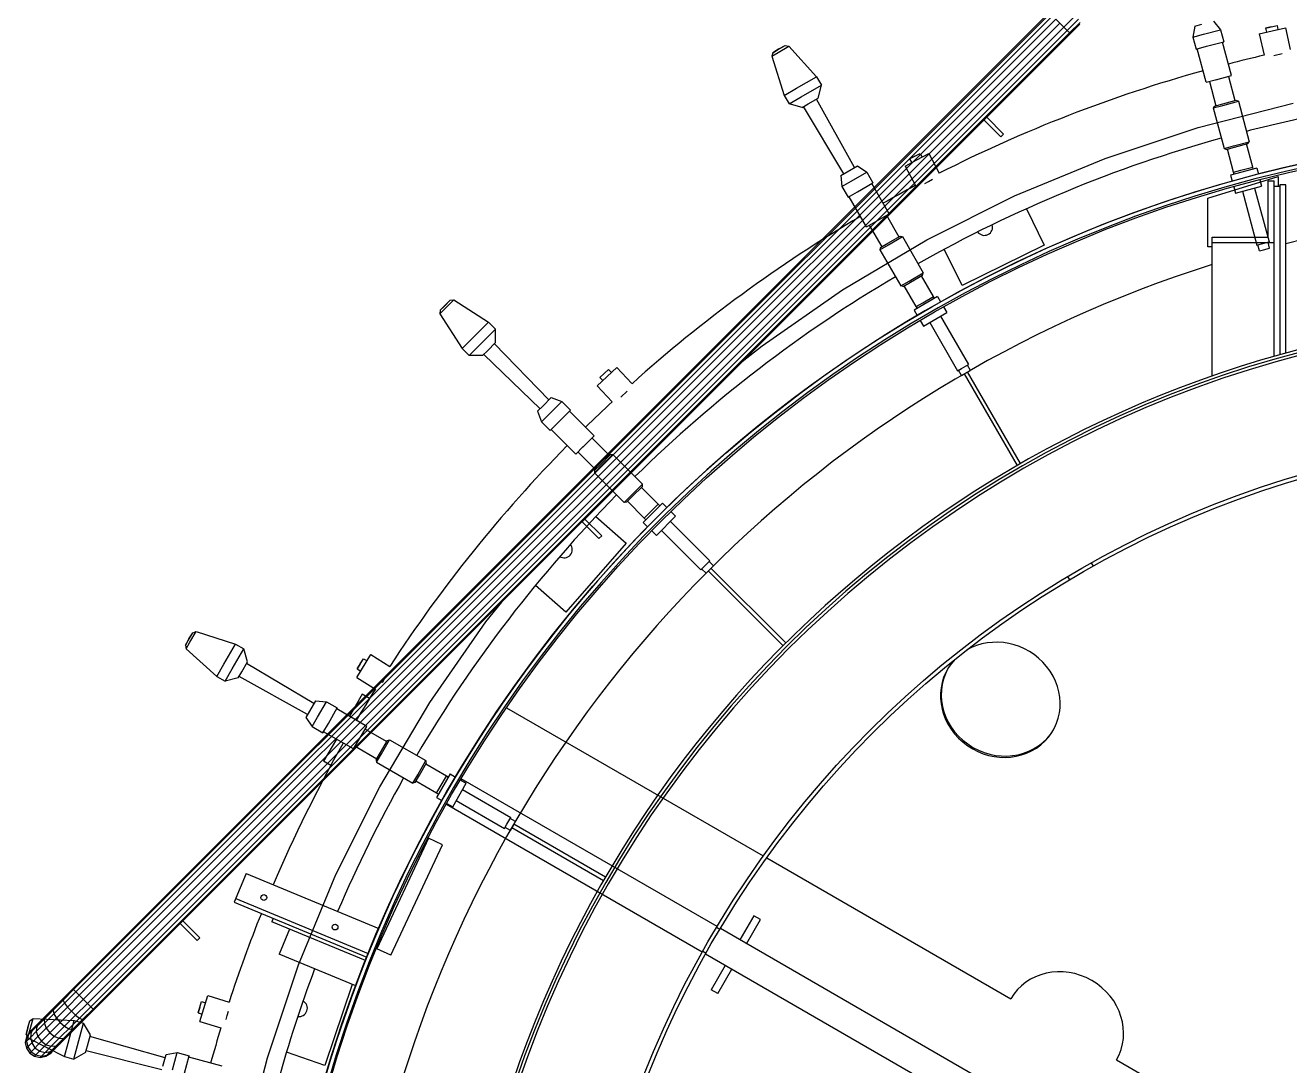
# Model space of a CAD drawing. Header units: metres. Extents: x 0 to 63075, y 0 to 44550.
# Drawn here: x 51005 to 51316.1, y 40464.1 to 40720.2 of the extents above; entities that cross this region are included whole.
import ezdxf

# ---------------------------------------------------------------- set-up
doc = ezdxf.new("R2010")
doc.units = ezdxf.units.M
doc.header["$LTSCALE"] = 75
for name, color, linetype in [('GSB', 7, 'Continuous'), ('ML6', 1, 'Continuous'), ('SL1', 8, 'Continuous')]:
    doc.layers.add(name, color=color, linetype=linetype)

# ---------------------------------------------------------------- blocks, each defined once
blk = doc.blocks.new('A$C6bae614f')
at = {"layer": 'SL1'}
for p, q in [((355570.5, 46032.1), (355516.5, 45978.1)), ((353892.6, 44402), (355492.7, 46002)), ((355494, 46000.7), (353893.9, 44400.7)), ((355497.7, 45996.9), (353897.7, 44397)), ((355503.3, 45991.3), (353903.2, 44391.4)), ((355509.9, 45984.7), (353909.9, 44384.8)), ((355516.5, 45978.1), (353916.5, 44378.2)), ((355503.3, 45991.3), (355516.5, 45978.1)), ((355516.5, 45978.1), (355522.1, 45972.5)), ((355540.6, 45991), (355522.1, 45972.5)), ((355543.1, 45986), (355525.8, 45968.8)), ((355542.9, 45983.2), (355527.2, 45967.5)), ((355731.1, 45979.8), (355727.9, 45961.8)), ((355731.1, 45979.8), (355742.6, 45982.9)), ((355761.6, 45988), (355773.4, 45973.9)), ((355847, 45976.7), (355865.9, 45981.1)), ((355856.4, 45978.9), (355847, 45976.7)), ((355847, 45976.7), (355848.6, 45969.9)), ((355856.4, 45978.9), (355865.9, 45981.1)), ((355858, 45972.1), (355879.5, 45977)), ((355865.9, 45981.1), (355867.4, 45974.3)), ((355879.5, 45977), (355887.6, 45941.6)), ((355522.1, 45972.5), (353922.1, 44372.6)), ((355525.8, 45968.8), (353925.8, 44368.8)), ((355527.2, 45967.5), (353927.1, 44367.5)), ((355522.1, 45972.5), (355527.2, 45967.5)), ((355727.9, 45961.8), (355745.2, 45966.4)), ((355727.9, 45961.8), (355733.2, 45942.1)), ((355745.2, 45966.4), (355773.4, 45973.9)), ((355773.4, 45973.9), (355778.6, 45954.3)), ((355836.6, 45967.1), (355858, 45972.1)), ((355836.6, 45967.1), (355844.7, 45932.1)), ((355037.8, 45930.5), (355048.5, 45936.7)), ((355039.7, 45936.2), (355037.8, 45930.5)), ((355049.7, 45942.4), (355039.7, 45936.2)), ((355039.7, 45936.2), (355047.4, 45940.7)), ((355047.4, 45940.7), (355060, 45947.9)), ((355048.5, 45936.7), (355066, 45946.8)), ((355049.7, 45942.4), (355060, 45947.9)), ((355060, 45947.9), (355066, 45946.8)), ((355066, 45946.8), (355111.3, 45896.8)), ((355733.2, 45942.1), (355750.4, 45946.7)), ((355750, 45887.7), (355735.1, 45942.7)), ((355750.4, 45946.7), (355778.6, 45954.3)), ((355791.3, 45898.8), (355776.7, 45953.8)), ((355037.8, 45930.5), (355058.4, 45866.3)), ((355860.5, 45931.6), (355874.5, 45934.8)), ((355078.4, 45877.9), (355111.3, 45896.8)), ((355111.3, 45896.8), (355119.2, 45883.1)), ((355765.6, 45891.9), (355791.3, 45898.8)), ((355786.3, 45897.4), (355796.9, 45857.8)), ((355058.4, 45866.3), (355078.4, 45877.9)), ((355086.3, 45864.1), (355119.2, 45883.1)), ((355113.8, 45861.6), (355119.2, 45883.1)), ((355750, 45887.7), (355766.8, 45892.2)), ((355755, 45889.1), (355765.6, 45849.4)), ((355058.4, 45866.3), (355066.3, 45852.6)), ((355066.3, 45852.6), (355086.3, 45864.1)), ((355087.7, 45846.5), (355066.3, 45852.6)), ((355097.6, 45852.2), (355113.8, 45861.6)), ((355173.6, 45748.2), (355111.4, 45860.2)), ((355736.5, 45813.7), (355892.2, 45853.4)), ((355763.4, 45848.9), (355776.9, 45852.5)), ((355776.9, 45852.5), (355799.1, 45858.4)), ((355776.9, 45849.9), (355802.5, 45856.8)), ((355799.1, 45858.4), (355802.5, 45856.8)), ((355802.5, 45856.8), (355820.3, 45790.4)), ((355087.7, 45846.5), (355097.6, 45852.2)), ((355155.9, 45737.9), (355090.1, 45847.9)), ((355761.3, 45845.7), (355776.9, 45849.9)), ((355763.4, 45848.9), (355761.3, 45845.7)), ((355761.3, 45845.7), (355779.1, 45779.4)), ((355385.7, 45826.1), (355413.4, 45798.4)), ((355417.9, 45802.9), (355390.2, 45830.5)), ((355584.1, 45763), (355736.5, 45813.7)), ((355413.4, 45798.4), (355417.9, 45802.9)), ((355794.7, 45783.5), (355820.3, 45790.4)), ((355818.2, 45787.3), (355820.3, 45790.4)), ((355272.4, 45766.7), (355281, 45771.2)), ((355272.4, 45766.7), (355281, 45771.2)), ((355275.7, 45760.5), (355295.2, 45770.9)), ((355281, 45771.2), (355284.3, 45765.1)), ((355295.2, 45770.9), (355312.2, 45738.7)), ((355779.1, 45779.4), (355794.7, 45783.5)), ((355782.5, 45777.7), (355779.1, 45779.4)), ((355782.5, 45777.7), (355796, 45781.3)), ((355794.8, 45740.4), (355784.6, 45778.3)), ((355796, 45781.3), (355818.2, 45787.3)), ((355826.1, 45748.8), (355816, 45786.7)), ((355161.5, 45741.1), (355178.5, 45751)), ((355178.5, 45751), (355193.5, 45740.4)), ((355256.3, 45750.2), (355275.7, 45760.5)), ((355256.3, 45750.2), (355273.2, 45718.4)), ((355263.9, 45762.2), (355272.4, 45766.7)), ((355272.4, 45766.7), (355263.9, 45762.2)), ((355263.9, 45762.2), (355267.2, 45756)), ((355435.7, 45701.5), (355584.1, 45763)), ((355806.7, 45743.6), (355826.1, 45748.8)), ((355826.8, 45745.4), (355826.1, 45748.8)), ((355151.1, 45735.1), (355161.5, 45741.1)), ((355151.1, 45735.1), (355152.7, 45716.9)), ((355168.2, 45725.8), (355193.5, 45740.4)), ((355193.5, 45740.4), (355203.7, 45722.8)), ((355294.5, 45725.2), (355301.3, 45728.8)), ((355752.5, 45698.1), (355867.5, 45733.1)), ((355832.9, 45747), (355789.9, 45735.5)), ((355789.9, 45735.5), (355792.5, 45725.7)), ((355794.8, 45740.4), (355806.7, 45743.6)), ((355795.9, 45737.1), (355794.8, 45740.4)), ((355832.9, 45747), (355835.5, 45737.2)), ((355837.9, 45728.1), (355840.7, 45717.5)), ((355867.5, 45733.1), (355867.5, 45717.5)), ((355152.7, 45716.9), (355168.2, 45725.8)), ((355152.7, 45716.9), (355162.9, 45699.3)), ((355162.9, 45699.3), (355178.3, 45708.2)), ((355178.3, 45708.2), (355203.7, 45722.8)), ((355230.2, 45672.4), (355201.9, 45721.8)), ((355288.6, 45722.1), (355294.5, 45725.2)), ((355794.9, 45716.5), (355797.8, 45706)), ((355797.8, 45706), (355840.7, 45717.5)), ((355809.3, 45709.1), (355832.9, 45620.9)), ((355829.2, 45714.5), (355852.9, 45626.2)), ((355851.6, 45634), (355851.6, 45726.1)), ((355851.6, 45726.1), (355861.1, 45726.1)), ((355861.1, 45438.6), (355861.1, 45726.1)), ((355861.1, 45717.5), (355870.7, 45717.5)), ((355870.7, 45719.8), (355870.7, 45441.3)), ((355880.2, 45719.8), (355870.7, 45719.8)), ((355880.2, 45443.9), (355880.2, 45719.8)), ((355193.2, 45651.1), (355164.6, 45700.3)), ((355292.1, 45629.6), (355435.7, 45701.5)), ((355752.5, 45618.1), (355752.5, 45698.1)), ((355207.3, 45659.2), (355230.2, 45672.4)), ((355225.8, 45669.9), (355246.3, 45634.4)), ((355455.1, 45680.5), (355484.5, 45620.8)), ((355193.2, 45651.1), (355208.3, 45659.8)), ((355197.7, 45653.7), (355218.2, 45618.1)), ((355154, 45547.7), (355292.1, 45629.6)), ((355228.4, 45624), (355248.2, 45635.5)), ((355229, 45621.5), (355251.9, 45634.8)), ((355248.2, 45635.5), (355251.9, 45634.8)), ((355251.9, 45634.8), (355286.3, 45575.3)), ((355759.5, 45406.4), (355759.5, 45634)), ((355759.5, 45634), (355851.6, 45634)), ((355861.1, 45624.5), (355759.5, 45624.5)), ((355840.5, 45622.9), (355852.9, 45626.2)), ((355853.7, 45616.1), (355851.2, 45625.8)), ((355215, 45613.4), (355229, 45621.5)), ((355216.2, 45617), (355215, 45613.4)), ((355215, 45613.4), (355249.3, 45553.9)), ((355216.2, 45617), (355228.4, 45624)), ((355350, 45554.5), (355320.6, 45614.2)), ((355484.5, 45620.8), (355350, 45554.5)), ((355759.5, 45618.1), (355752.5, 45618.1)), ((355832.9, 45620.9), (355840.5, 45622.9)), ((355837.3, 45611.7), (355834.6, 45621.4)), ((355837.3, 45611.7), (355843.5, 45613.4)), ((355843.5, 45613.4), (355853.7, 45616.1)), ((355263.3, 45562), (355286.3, 45575.3)), ((355265.2, 45560.2), (355285.1, 45571.7)), ((355302.7, 45536.6), (355283.1, 45570.6)), ((355285.1, 45571.7), (355286.3, 45575.3)), ((355022.1, 45456.1), (355154, 45547.7)), ((355249.3, 45553.9), (355263.3, 45562)), ((355253, 45553.2), (355249.3, 45553.9)), ((355253, 45553.2), (355265.2, 45560.2)), ((355274.6, 45520.4), (355255, 45554.4)), ((354502.7, 45522.6), (354494.6, 45514.1)), ((354500.9, 45520.4), (354511.2, 45530.7)), ((354502.7, 45522.6), (354511.2, 45530.7)), ((354502.9, 45516.8), (354517.2, 45531.1)), ((354511.2, 45530.7), (354517.2, 45531.1)), ((354517.2, 45531.1), (354573.9, 45494.5)), ((355309.7, 45536.6), (355271.1, 45514.4)), ((355274.6, 45520.4), (355285.3, 45526.5)), ((355285.3, 45526.5), (355302.7, 45536.6)), ((355304.3, 45533.5), (355302.7, 45536.6)), ((355309.7, 45536.6), (355314.7, 45527.8)), ((354494.2, 45508.1), (354502.9, 45516.8)), ((354494.6, 45514.1), (354494.2, 45508.1)), ((354494.2, 45508.1), (354530.7, 45451.4)), ((354494.6, 45514.1), (354500.9, 45520.4)), ((355271.1, 45514.4), (355276.2, 45505.6)), ((355276.6, 45517.5), (355274.6, 45520.4)), ((355286.4, 45487.9), (355324.9, 45510.2)), ((355314.6, 45504.2), (355360.3, 45425.1)), ((355319.5, 45519.6), (355324.9, 45510.2)), ((354547.1, 45467.7), (354573.9, 45494.5)), ((354558.3, 45456.5), (354585.1, 45483.4)), ((354573.9, 45494.5), (354585.1, 45483.4)), ((354585.5, 45461.2), (354585.1, 45483.4)), ((355280.9, 45497.4), (355286.4, 45487.9)), ((355296.7, 45493.9), (355342.4, 45414.8)), ((354530.7, 45451.4), (354547.1, 45467.7)), ((354572.2, 45447.9), (354585.5, 45461.2)), ((354672.6, 45367.1), (354583.5, 45459.2)), ((354530.7, 45451.4), (354541.9, 45440.2)), ((354541.9, 45440.2), (354558.3, 45456.5)), ((354564.1, 45439.8), (354541.9, 45440.2)), ((354564.1, 45439.8), (354572.2, 45447.9)), ((354658.2, 45352.7), (354566.1, 45441.8)), ((354989.6, 45429.9), (355022.1, 45456.1)), ((354751.9, 45390.5), (354784.1, 45420.5)), ((354756.2, 45404), (354770.3, 45417.2)), ((354763.2, 45410.6), (354770.3, 45417.2)), ((354770.3, 45417.2), (354775.1, 45412.1)), ((354784.1, 45420.5), (354808.9, 45393.9)), ((355342.4, 45414.8), (355349.1, 45418.7)), ((355349.1, 45418.7), (355360.3, 45425.1)), ((355363.6, 45415.5), (355358.7, 45424.2)), ((354763.2, 45410.6), (354756.2, 45404)), ((354756.2, 45404), (354761, 45398.9)), ((355349, 45407.1), (355343.9, 45415.7)), ((355349, 45407.1), (355354.5, 45410.3)), ((355353.4, 45410), (355440.1, 45259.7)), ((355354.5, 45410.3), (355363.6, 45415.5)), ((355445.6, 45262.9), (355358.9, 45413.2)), ((354751.9, 45390.5), (354776.5, 45364.2)), ((354790.4, 45371.7), (354800.9, 45381.5)), ((354654.2, 45348.7), (354662.7, 45357.2)), ((354662.7, 45357.2), (354676.6, 45371.1)), ((354673.1, 45344.1), (354693.8, 45364.8)), ((354676.6, 45371.1), (354693.8, 45364.8)), ((354693.8, 45364.8), (354708.2, 45350.4)), ((354654.2, 45348.7), (354660.5, 45331.5)), ((354660.5, 45331.5), (354673.1, 45344.1)), ((354687.5, 45329.7), (354708.2, 45350.4)), ((354746.9, 45308.6), (354706.7, 45349)), ((354660.5, 45331.5), (354674.9, 45317.1)), ((354674.9, 45317.1), (354687.5, 45329.7)), ((354716.7, 45278.4), (354676.3, 45318.5)), ((354728.1, 45289.9), (354746.9, 45308.6)), ((354743.2, 45305), (354772.2, 45276)), ((354716.7, 45278.4), (354729, 45290.7)), ((354720.3, 45282), (354749.3, 45253)), ((354757.6, 45261.4), (354773.8, 45277.6)), ((354758.9, 45259.1), (354777.6, 45277.9)), ((354773.8, 45277.6), (354777.6, 45277.9)), ((354777.6, 45277.9), (354826.2, 45229.3)), ((354747.4, 45247.7), (354758.9, 45259.1)), ((354747.7, 45251.4), (354747.4, 45247.7)), ((354747.7, 45251.4), (354757.6, 45261.4)), ((354747.4, 45247.7), (354796, 45199.1)), ((354796, 45199.1), (354807.4, 45210.5)), ((354807.4, 45210.5), (354826.2, 45229.3)), ((354809.7, 45209.3), (354825.9, 45225.5)), ((354852, 45196.2), (354824.3, 45223.9)), ((354825.9, 45225.5), (354826.2, 45229.3)), ((354799.8, 45199.4), (354796, 45199.1)), ((354799.8, 45199.4), (354809.7, 45209.3)), ((354829.1, 45173.2), (354801.4, 45201)), ((354858.8, 45198), (354827.3, 45166.5)), ((354837.8, 45181.9), (354852, 45196.2)), ((354854.4, 45193.5), (354852, 45196.2)), ((354858.8, 45198), (354865.9, 45190.8)), ((354759.3, 45144.3), (354731.6, 45172)), ((354749.6, 45176.1), (354799.6, 45132.2)), ((354829.1, 45173.2), (354837.8, 45181.9)), ((354831.7, 45170.9), (354829.1, 45173.2)), ((354848.9, 45144.9), (354880.3, 45176.4)), ((354872.6, 45184.1), (354880.3, 45176.4)), ((354727.1, 45167.5), (354754.8, 45139.8)), ((354827.3, 45166.5), (354834.5, 45159.3)), ((354841.2, 45152.6), (354848.9, 45144.9)), ((354857.3, 45153.4), (354921.9, 45088.8)), ((354871.9, 45168), (354936.5, 45103.4)), ((354799.6, 45132.2), (354700.7, 45019.4)), ((354754.8, 45139.8), (354759.3, 45144.3)), ((354921.9, 45088.8), (354927.4, 45094.3)), ((354930.3, 45083), (354923.1, 45090)), ((354927.4, 45094.3), (354936.5, 45103.4)), ((354930.3, 45083), (354934.8, 45087.6)), ((354933.8, 45087), (355056.5, 44964.3)), ((354934.8, 45087.6), (354942.2, 45095)), ((354942.2, 45095), (354935.2, 45102.1)), ((355061, 44968.8), (354938.3, 45091.5)), ((355565, 45094.9), (355561.8, 45100.4)), ((355522.8, 45077.9), (355526, 45072.4)), ((354700.7, 45019.4), (354650.7, 45063.3)), ((354569.2, 45003.3), (354595.4, 45035.7)), ((354477.6, 44871.3), (354569.2, 45003.3)), ((354081.8, 44973), (354089, 44985.6)), ((354082.9, 44975.6), (354089, 44985.6)), ((354084.6, 44970), (354094.8, 44987.6)), ((354089, 44985.6), (354094.8, 44987.6)), ((354094.8, 44987.6), (354159, 44966.9)), ((354082.9, 44975.6), (354077.3, 44965.3)), ((354077.3, 44965.3), (354081.8, 44973)), ((354077.3, 44965.3), (354078.5, 44959.3)), ((354078.5, 44959.3), (354084.6, 44970)), ((354140, 44934.1), (354159, 44966.9)), ((354159, 44966.9), (354172.7, 44959)), ((354078.5, 44959.3), (354128.4, 44914)), ((354153.7, 44926.2), (354172.7, 44959)), ((354178.8, 44937.7), (354172.7, 44959)), ((354357.9, 44912.5), (354381.2, 44949.8)), ((354358.5, 44926.6), (354368.7, 44943)), ((354363.6, 44934.8), (354368.7, 44943)), ((354368.7, 44943), (354374.7, 44939.3)), ((354381.2, 44949.8), (354412, 44930.5)), ((354128.4, 44914), (354140, 44934.1)), ((354142.1, 44906.1), (354153.7, 44926.2)), ((354163.7, 44911.5), (354169.4, 44921.4)), ((354169.4, 44921.4), (354178.8, 44937.7)), ((354287.3, 44869.4), (354177.4, 44935.3)), ((354363.6, 44934.8), (354358.5, 44926.6)), ((354358.5, 44926.6), (354364.4, 44922.9)), ((354128.4, 44914), (354142.1, 44906.1)), ((354163.7, 44911.5), (354142.1, 44906.1)), ((354277.1, 44851.7), (354165.1, 44913.9)), ((354357.9, 44912.5), (354388.4, 44893.4)), ((354399.9, 44904.3), (354403.5, 44909.9)), ((354403.5, 44909.9), (354407.5, 44916.4)), ((354367, 44884.9), (354345.9, 44848.5)), ((354378.8, 44878), (354367, 44884.9)), ((354290.1, 44874.2), (354280.3, 44857.2)), ((354290.1, 44874.2), (354308.4, 44872.6)), ((354293.8, 44847.3), (354308.4, 44872.6)), ((354308.4, 44872.6), (354326, 44862.4)), ((354311.4, 44837.1), (354326, 44862.4)), ((354374.2, 44832.1), (354325, 44860.7)), ((354395.6, 44733.2), (354477.6, 44871.3)), ((354603.3, 44862.8), (355024.1, 44619.8)), ((354280.3, 44857.2), (354274.3, 44846.8)), ((354274.3, 44846.8), (354284.8, 44831.8)), ((354284.8, 44831.8), (354293.8, 44847.3)), ((354302.4, 44821.6), (354311.4, 44837.1)), ((354284.8, 44831.8), (354302.4, 44821.6)), ((354352.8, 44795.1), (354303.4, 44823.4)), ((354360.9, 44809.1), (354374.2, 44832.1)), ((354371.6, 44827.6), (354407.1, 44807.1)), ((354324.5, 44811.3), (354303.5, 44774.9)), ((354352.8, 44795.1), (354360.9, 44809.1)), ((354355.4, 44799.5), (354390.9, 44779)), ((354396.8, 44789.2), (354408.2, 44809.1)), ((354398.6, 44787.4), (354411.8, 44810.3)), ((354408.2, 44809.1), (354411.8, 44810.3)), ((354411.8, 44810.3), (354471.3, 44776)), ((354315.3, 44768), (354303.5, 44774.9)), ((354389.8, 44777.1), (354396.8, 44789.2)), ((354389.8, 44777.1), (354390.5, 44773.4)), ((354390.5, 44773.4), (354398.6, 44787.4)), ((354458.1, 44753), (354471.3, 44776)), ((354472, 44772.3), (354471.3, 44776)), ((354390.5, 44773.4), (354450, 44739)), ((354460.5, 44752.4), (354472, 44772.3)), ((354504.8, 44750.7), (354470.9, 44770.3)), ((354510.9, 44754.2), (354488.6, 44715.6)), ((354510.9, 44754.2), (354519.6, 44749.1)), ((354450, 44739), (354458.1, 44753)), ((354453.5, 44740.2), (354450, 44739)), ((354453.5, 44740.2), (354460.5, 44752.4)), ((354488.6, 44722.6), (354454.7, 44742.2)), ((354494.8, 44733.2), (354504.8, 44750.7)), ((354507.8, 44748.7), (354504.8, 44750.7)), ((354515.1, 44700.4), (354537.3, 44738.9)), ((354527.9, 44744.4), (354537.3, 44738.9)), ((354948.2, 44503.9), (354528.8, 44746)), ((354323.7, 44589.6), (354395.6, 44733.2)), ((354488.6, 44722.6), (354494.8, 44733.2)), ((354491.8, 44721), (354488.6, 44722.6)), ((354488.6, 44715.6), (354497.4, 44710.6)), ((354531.3, 44728.6), (354610.4, 44682.9)), ((354924, 44462), (354504.7, 44704.2)), ((354505.6, 44705.8), (354515.1, 44700.4)), ((354521, 44710.7), (354600.1, 44665)), ((354600.1, 44665), (354604, 44671.8)), ((354604, 44671.8), (354610.4, 44682.9)), ((354618.2, 44676.3), (354609.5, 44681.4)), ((354612.9, 44667.2), (354618.2, 44676.3)), ((354765.5, 44585.1), (354615.2, 44671.9)), ((354609.7, 44661.6), (354601, 44666.6)), ((354609.7, 44661.6), (354612.9, 44667.2)), ((354612.1, 44666.4), (354762.3, 44579.6)), ((354475.4, 44648.9), (354390.9, 44467.6)), ((354413.9, 44456.9), (354498.4, 44638.1)), ((354498.4, 44638.1), (354475.4, 44648.9)), ((355029.7, 44616.6), (355429.7, 44385.6)), ((354176.6, 44591.1), (354157.2, 44544.1)), ((354176.6, 44591.1), (354393.8, 44501.1)), ((354262.3, 44441.2), (354323.7, 44589.6)), ((354159.6, 44550), (354376.7, 44460.1)), ((354157.2, 44544.1), (354374.4, 44454.1)), ((354068.5, 44508.9), (354096.2, 44481.3)), ((354100.7, 44485.8), (354073, 44513.4)), ((354221.1, 44517.7), (354218.7, 44511.8)), ((354372.1, 44448.2), (354218.7, 44511.8)), ((355008.7, 44521.8), (354985.8, 44482.1)), ((354996.8, 44475.8), (355019.7, 44515.5)), ((355019.7, 44515.5), (355008.7, 44521.8)), ((354096.2, 44481.3), (354100.7, 44485.8)), ((354247.7, 44499.8), (354230.7, 44458.7)), ((354374.3, 44454.2), (354393.8, 44501.1)), ((354952.8, 44499.3), (354947.3, 44502.5)), ((356122.6, 43825.8), (354953.7, 44500.7)), ((354413.9, 44456.9), (354390.9, 44467.6)), ((354356.1, 44406.7), (354230.7, 44458.7)), ((354924.8, 44463.5), (354930.3, 44460.3)), ((356098.5, 43783.9), (354929.5, 44458.9)), ((354211.5, 44288.8), (354262.3, 44441.2)), ((354961.7, 44440.3), (354938.7, 44400.6)), ((354949.7, 44394.3), (354972.7, 44434)), ((353892.6, 44402), (353876.9, 44386.3)), ((353892.6, 44402), (353893.9, 44400.7)), ((354350.6, 44409), (354305.6, 44276.6)), ((353876.9, 44386.3), (353848.5, 44357.9)), ((353876.7, 44383.5), (353860.4, 44367.2)), ((353876.7, 44383.5), (353893.9, 44400.7)), ((353876.9, 44386.3), (353876.7, 44383.5)), ((353876.7, 44383.5), (353879.2, 44378.5)), ((353879.2, 44378.5), (353897.7, 44397)), ((353884, 44372.1), (353903.2, 44391.4)), ((353890.3, 44365.2), (353909.9, 44384.8)), ((353893.9, 44400.7), (353897.7, 44397)), ((353897.7, 44397), (353925.8, 44368.8)), ((354100.9, 44348.7), (354113.8, 44390.8)), ((354113.8, 44390.8), (354148.6, 44380.2)), ((354949.7, 44394.3), (354938.7, 44400.6)), ((353861.7, 44361), (353832.8, 44332.2)), ((353860.4, 44367.2), (353845.7, 44352.5)), ((353861.9, 44371.3), (353860.4, 44367.2)), ((353860.4, 44367.2), (353861.7, 44361)), ((353879.2, 44378.5), (353861.7, 44361)), ((353861.7, 44361), (353865.7, 44353.8)), ((353865.7, 44353.8), (353884, 44372.1)), ((353890.3, 44365.2), (353871.7, 44346.6)), ((353879.2, 44378.5), (353884, 44372.1)), ((353884, 44372.1), (353890.3, 44365.2)), ((353890.3, 44365.2), (353897.2, 44358.9)), ((353897.2, 44358.9), (353916.5, 44378.2)), ((353903.6, 44354.1), (353922.1, 44372.6)), ((353908.6, 44351.6), (353925.8, 44368.8)), ((353911.4, 44351.8), (353927.1, 44367.5)), ((353925.8, 44368.8), (353927.1, 44367.5)), ((354097.9, 44362.6), (354103.5, 44381.1)), ((354100.6, 44371.8), (354097.9, 44362.6)), ((354097.9, 44362.6), (354104.6, 44360.5)), ((354100.6, 44371.8), (354103.5, 44381.1)), ((354103.5, 44381.1), (354110.2, 44379)), ((354145.6, 44358.1), (354147.9, 44365.4)), ((353845.7, 44352.5), (353818.5, 44325.3)), ((353818.6, 44335.7), (353822.3, 44349.8)), ((353819, 44338.6), (353822.3, 44349.8)), ((353822.1, 44333.6), (353827.4, 44353.2)), ((353822.3, 44349.8), (353827.4, 44353.2)), ((353837.3, 44346.7), (353823.7, 44333.1)), ((353827.4, 44353.2), (353894.7, 44349.9)), ((353897.2, 44358.9), (353829.8, 44291.5)), ((353833.5, 44340.3), (353832.8, 44332.2)), ((353837.3, 44346.7), (353833.5, 44340.3)), ((353835.5, 44323.6), (353865.7, 44353.8)), ((353848.5, 44357.9), (353837.3, 44346.7)), ((353848.5, 44357.9), (353845.7, 44352.5)), ((353845.7, 44352.5), (353846, 44345.3)), ((353846, 44345.3), (353849.2, 44337.4)), ((353871.7, 44346.6), (353855, 44329.9)), ((353903.6, 44354.1), (353857.2, 44307.8)), ((353865.7, 44353.8), (353871.7, 44346.6)), ((353871.7, 44346.6), (353878.9, 44340.6)), ((353878.9, 44340.6), (353886.1, 44336.6)), ((353884.9, 44313.2), (353894.7, 44349.9)), ((353908.6, 44351.6), (353892.2, 44335.3)), ((353894.7, 44349.9), (353910, 44345.8)), ((353911.4, 44351.8), (353896.4, 44336.8)), ((353897.2, 44358.9), (353903.6, 44354.1)), ((353900.2, 44309.1), (353910, 44345.8)), ((353903.6, 44354.1), (353908.6, 44351.6)), ((353908.6, 44351.6), (353911.4, 44351.8)), ((353921.4, 44326.7), (353910, 44345.8)), ((354100.9, 44348.7), (354135.3, 44338.2)), ((354143.7, 44351.7), (354145.6, 44358.1)), ((353816.6, 44323.4), (353814.7, 44314.1)), ((353823, 44322.3), (353814.7, 44314.1)), ((353819, 44338.6), (353816.3, 44327.1)), ((353816.3, 44327.1), (353818.6, 44335.7)), ((353816.3, 44327.1), (353818.9, 44321.7)), ((353821.9, 44331.3), (353816.6, 44323.4)), ((353818.5, 44325.3), (353816.6, 44323.4)), ((353818.5, 44325.3), (353816.8, 44316.1)), ((353823.7, 44333.1), (353818.5, 44325.3)), ((353818.9, 44321.7), (353822.1, 44333.6)), ((353818.9, 44321.7), (353878.9, 44290.9)), ((353823.7, 44333.1), (353821.9, 44331.3)), ((353832.8, 44332.2), (353823, 44322.3)), ((353824.3, 44331.1), (353823, 44322.3)), ((353823, 44322.3), (353825.2, 44313.3)), ((353828.9, 44338.3), (353824.3, 44331.1)), ((353825.2, 44313.3), (353835.5, 44323.6)), ((353832.8, 44332.2), (353835.5, 44323.6)), ((353835.5, 44323.6), (353841.1, 44316)), ((353855, 44329.9), (353841.1, 44316)), ((353849.2, 44337.4), (353855, 44329.9)), ((353855, 44329.9), (353862.4, 44324.1)), ((353862.4, 44324.1), (353870.4, 44320.9)), ((353877.6, 44320.6), (353865.3, 44308.4)), ((353870.4, 44320.9), (353877.6, 44320.6)), ((353883, 44323.4), (353871.8, 44312.2)), ((353892.2, 44335.3), (353877.6, 44320.6)), ((353877.6, 44320.6), (353883, 44323.4)), ((353896.4, 44336.8), (353883, 44323.4)), ((353886.1, 44336.6), (353892.2, 44335.3)), ((353892.2, 44335.3), (353896.4, 44336.8)), ((353916.6, 44308.6), (353921.4, 44326.7)), ((354043.9, 44288.9), (353920.7, 44324.1)), ((353814.7, 44314.1), (353816.6, 44304.7)), ((353818.8, 44306.9), (353816.6, 44304.7)), ((353816.6, 44304.7), (353821.9, 44296.8)), ((353816.8, 44316.1), (353818.8, 44306.9)), ((353818.8, 44306.9), (353825.2, 44313.3)), ((353818.8, 44306.9), (353824.1, 44299)), ((353824.1, 44299), (353821.9, 44296.8)), ((353841.1, 44316), (353824.1, 44299)), ((353824.1, 44299), (353832, 44293.7)), ((353825.2, 44313.3), (353830.6, 44305.5)), ((353830.6, 44305.5), (353838.4, 44300.1)), ((353838.4, 44300.1), (353847.3, 44297.9)), ((353841.1, 44316), (353848.7, 44310.4)), ((353857.2, 44307.8), (353847.3, 44297.9)), ((353847.3, 44297.9), (353856.1, 44299.2)), ((353865.3, 44308.4), (353848.5, 44291.5)), ((353848.7, 44310.4), (353857.2, 44307.8)), ((353850.4, 44293.5), (353858.2, 44298.6)), ((353856.1, 44299.2), (353863.4, 44303.8)), ((353858.2, 44298.6), (353856.4, 44296.8)), ((353857.2, 44307.8), (353865.3, 44308.4)), ((353863.4, 44303.8), (353858.2, 44298.6)), ((353871.8, 44312.2), (353863.4, 44303.8)), ((353865.3, 44308.4), (353871.8, 44312.2)), ((353878.9, 44290.9), (353884.9, 44313.2)), ((353894.2, 44286.8), (353900.2, 44309.1)), ((353913.6, 44297.6), (353916.6, 44308.6)), ((354038.6, 44269.1), (353914.3, 44300.2)), ((353821.9, 44296.8), (353829.8, 44291.5)), ((353829.8, 44291.5), (353839.1, 44289.7)), ((353832, 44293.7), (353841.2, 44291.7)), ((353841.2, 44291.7), (353839.1, 44289.7)), ((353839.1, 44289.7), (353848.5, 44291.5)), ((353847.3, 44297.9), (353841.2, 44291.7)), ((353841.2, 44291.7), (353850.4, 44293.5)), ((353848.5, 44291.5), (353856.4, 44296.8)), ((353878.9, 44290.9), (353894.2, 44286.8)), ((353913.6, 44297.6), (353894.2, 44286.8)), ((354040.3, 44275.3), (354045.4, 44294.3)), ((354045.4, 44294.3), (354063.5, 44297.4)), ((354055.9, 44269.2), (354063.5, 44297.4)), ((354063.5, 44297.4), (354083.1, 44292.1)), ((354075.5, 44263.9), (354083.1, 44292.1)), ((354137.5, 44275.3), (354082.6, 44290.2)), ((354171.8, 44133.2), (354211.5, 44288.8)), ((354305.6, 44276.6), (354242.6, 44298)), ((355602.9, 44285.6), (356053.3, 44025.6))]:
    blk.add_line(p, q, dxfattribs=at)
for centre, radius in [((356370.3, 43654.8), 2150), ((356370.3, 43654.8), 2140.5), ((356370.3, 43654.8), 1656.3), ((356370.3, 43654.8), 1650), ((354205.6, 44551.6), 4.76), ((354322.3, 44503.2), 4.76)]:
    blk.add_circle(centre, radius, dxfattribs=at)
for centre, radius, start, end in [((356370.3, 43654.8), 2337.1, 102.9981, 104.4735), ((356370.3, 43654.8), 2337.1, 105.5228, 116.9194), ((356370.3, 43654.8), 2222.8, 101.4819, 104.448), ((356370.3, 43654.8), 2150, 350.9962, 178.8135), ((356370.3, 43654.8), 2143.5, 76.4192, 165.5738), ((356370.3, 43654.8), 2222.8, 105.5483, 119.448), ((356370.3, 43654.8), 2337.1, 117.9981, 119.4735), ((356370.3, 43654.8), 2337.1, 120.5228, 131.9194), ((356370.3, 43654.8), 2028.5, 76.0134, 103.9828), ((355386.3, 45650.4), 13.5, 215.5857, 16.9106), ((356370.3, 43654.8), 2028.5, 107.5242, 162.754), ((356370.3, 43654.8), 2222.8, 120.5483, 134.448), ((356370.3, 43654.8), 1855, 312.7636, 227.9089), ((356370.3, 43654.8), 1850, 90.0718, 179.9244), ((356370.3, 43654.8), 1845.2, 90.072, 179.9242), ((356370.3, 43654.8), 2337.1, 132.9981, 134.4735), ((356370.3, 43654.8), 2337.1, 135.5228, 146.9194), ((356370.3, 43654.8), 2222.8, 135.5483, 149.448), ((354697.5, 45121.9), 13.5, 238.0867, 39.4096), ((356370.3, 43654.8), 2337.1, 147.9981, 149.4735), ((356370.3, 43654.8), 2337.1, 150.5228, 156.8754), ((356370.3, 43654.8), 2222.8, 150.5483, 156.8434), ((356370.3, 43654.8), 2337.1, 158.1208, 161.9194), ((356370.3, 43654.8), 2222.8, 159.4626, 164.448), ((354263.4, 44370.1), 13.5, 260.5872, 61.909), ((356370.3, 43654.8), 2337.1, 162.9981, 164.4734)]:
    blk.add_arc(centre, radius, start, end, dxfattribs=at)
for centre, major_axis, start_param, end_param in [((355412.5, 44875.7), (-86.6, 50), 4.31969, 5.802239), ((355412.5, 44875.7), (86.6, -50), 2.91808, 7.461283), ((355413.7, 44877.8), (86.6, -50), 3.154744, 6.270034), ((355516.3, 44335.6), (-86.6, 50), 3.141593, 6.283185)]:
    blk.add_ellipse(centre, major_axis=major_axis, ratio=0.92388, start_param=start_param, end_param=end_param, dxfattribs=at)
blk = doc.blocks.new('zw$15D4')
at = {"layer": 'ML6', "xscale": 0.2502808837766805, "yscale": 0.2502808837766805, "zscale": 0.2502808837766805}
blk.add_blockref('A$C6bae614f', (-85544.74, -3177.34), dxfattribs=at)

msp = doc.modelspace()

# ---------------------------------------------------------------- block references
at = {"layer": 'GSB', "xscale": 0.6000000000000068, "yscale": 0.6000000000000068, "zscale": 0.6000000000000068}
msp.add_blockref('zw$15D4', (49200, 35721.63), dxfattribs=at)

doc.saveas('drawing.dxf')
